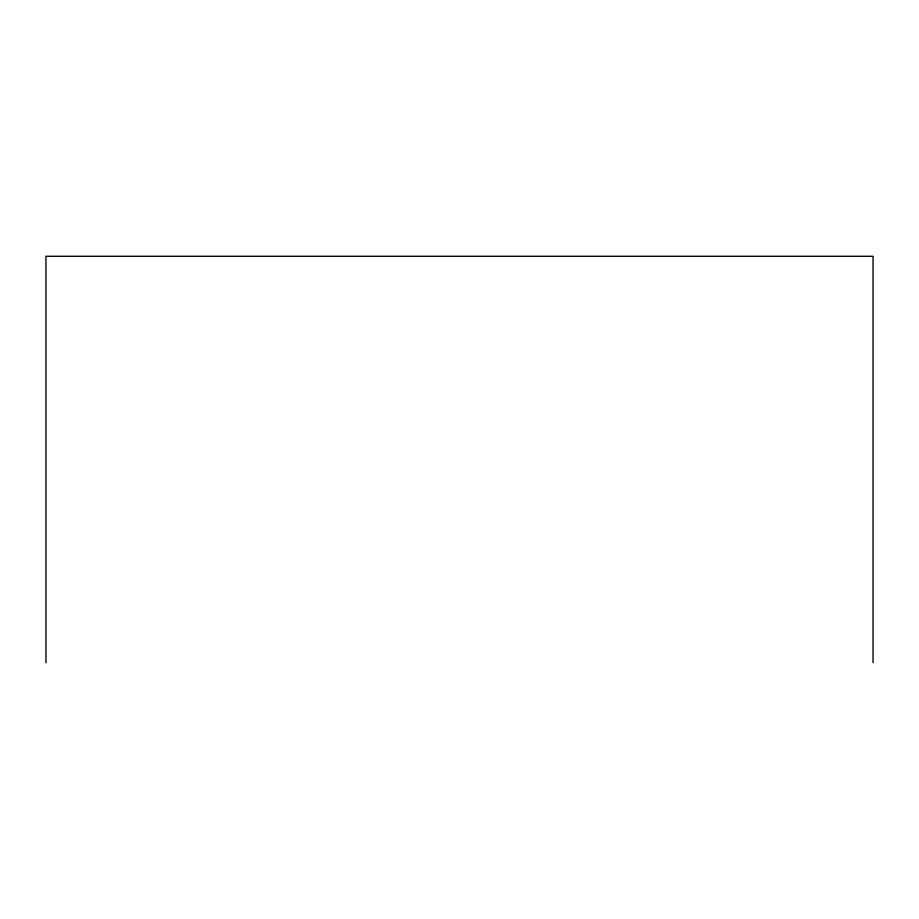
<?xml version="1.0" encoding="UTF-8"?>
<svg xmlns="http://www.w3.org/2000/svg" width="919" height="919" viewBox="0 0 919 919"><rect width="100%" height="100%" fill="white"/><g stroke="black" fill="none" stroke-linecap="round" stroke-linejoin="round"><path stroke-width="1.38" d="M873.05 662.714L873.05 256.286L45.95 256.286L45.95 662.714"/></g></svg>
